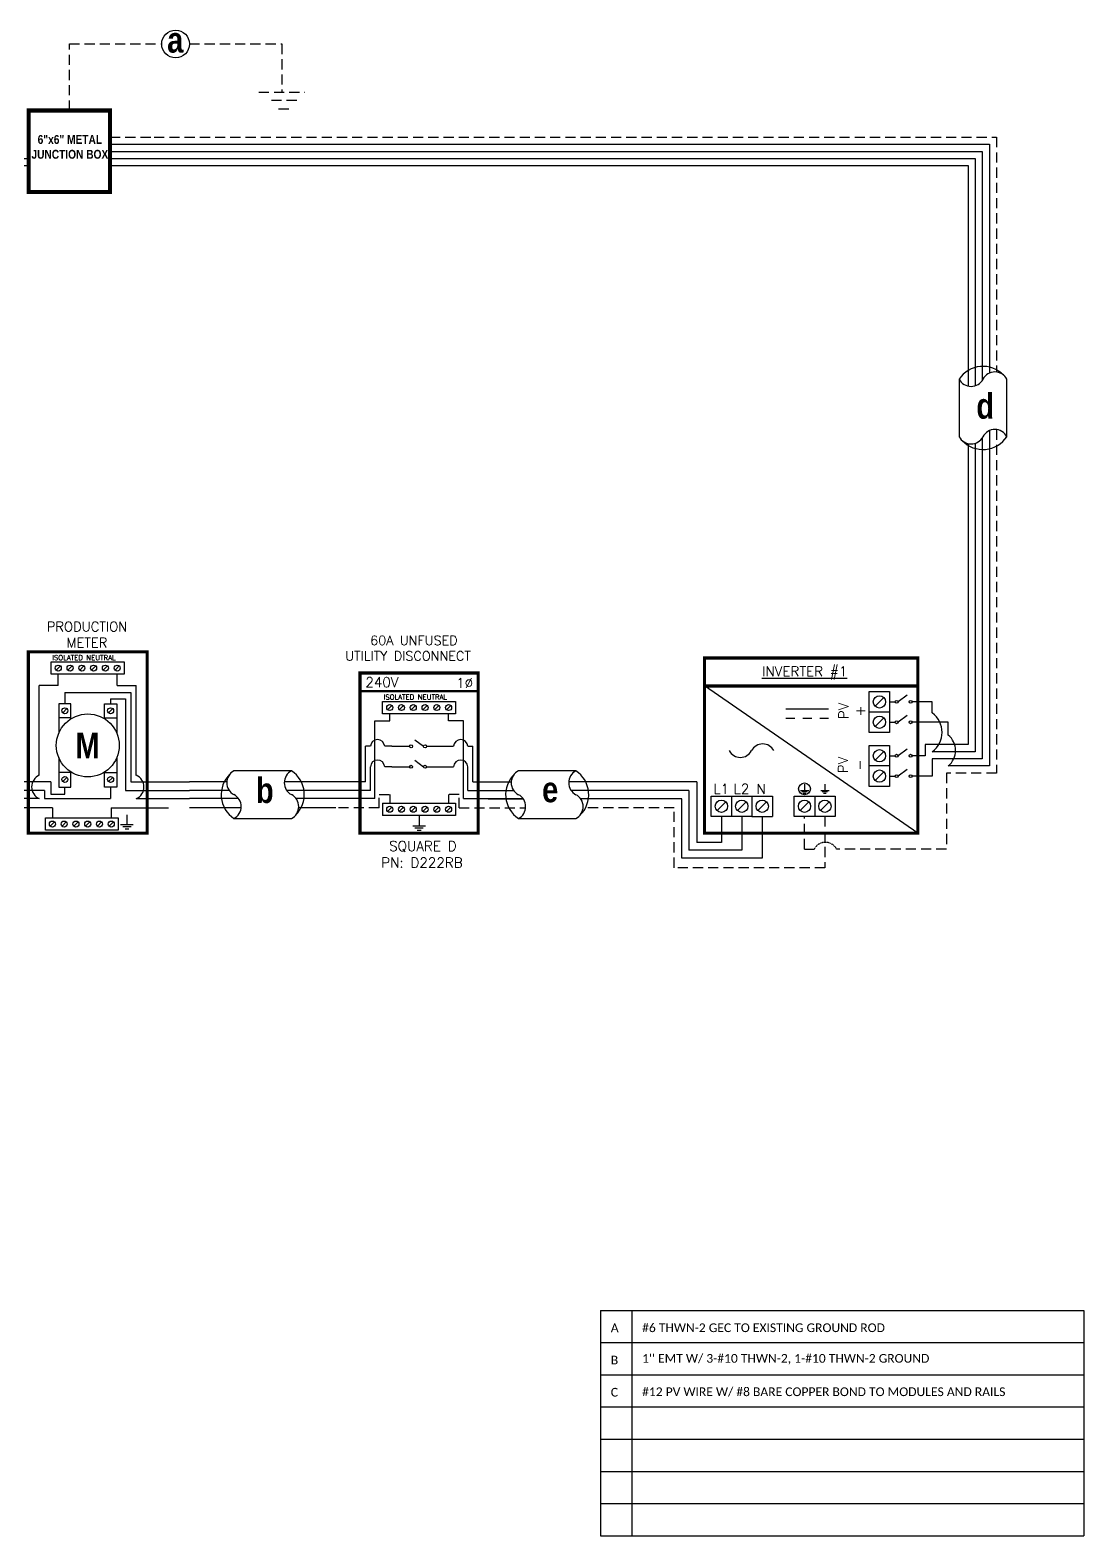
# Model space of a CAD drawing. Header units: feet. Extents: x 16885 to 17654, y 15293 to 15849.
# Drawn here: x 17265 to 17654, y 15293 to 15849 of the extents above; entities that cross this region are included whole.
import ezdxf

# ---------------------------------------------------------------- set-up
doc = ezdxf.new("R2010")
doc.units = ezdxf.units.FT
doc.header["$MEASUREMENT"] = 0
doc.linetypes.add('HIDDEN', pattern=[0.375, 0.25, -0.125])
for name, color, linetype in [('ONE LINE BLOCKS', 7, 'Continuous'), ('TABLES', 7, 'Continuous'), ('TEXT', 7, 'Continuous'), ('Z - TITLEBLOCK TXT', 7, 'Continuous')]:
    doc.layers.add(name, color=color, linetype=linetype)
doc.styles.add('ONE LINE TXT', font='techb___.ttf')
doc.styles.get("Standard").update_dxf_attribs({"font": 'simplex.shx'})

# ---------------------------------------------------------------- blocks, each defined once
blk = doc.blocks.new('M_METER PAN')
at = {"color": 253, "linetype": 'Continuous'}
for p, q in [((4.735, 8.023), (3.483, 8.023)), ((3.483, 2.136), (3.483, 8.023)), ((4.735, 8.023), (4.735, 8.748)), ((8.589, 8.023), (8.589, 8.748)), ((8.589, 8.023), (9.84, 8.023)), ((9.84, 2.136), (9.84, 8.023)), ((3.483, 0.611), (0, 0.611)), ((9.84, 0.611), (13.323, 0.611))]:
    blk.add_line(p, q, dxfattribs=at)
at = {"color": 7, "linetype": 'Continuous'}
for p, q in [((5.163, 7.563), (5.163, 6.819)), ((5.163, 7.563), (9.474, 7.563)), ((9.474, 7.563), (9.474, 1.711)), ((4.245, 1.711), (0, 1.711)), ((4.245, 1.711), (4.245, 0.898)), ((5.163, 0.898), (5.163, 1.37)), ((9.474, 1.711), (13.323, 1.711)), ((4.245, 0.898), (5.163, 0.898))]:
    blk.add_line(p, q, dxfattribs=at)
at = {"color": 10, "linetype": 'Continuous'}
for p, q in [((8.16, 7.142), (8.16, 6.819)), ((8.16, 7.142), (9.123, 7.142)), ((9.123, 7.142), (9.123, 1.149)), ((3.832, 1.149), (0, 1.149)), ((3.832, 1.149), (3.832, 0.611)), ((8.16, 1.37), (8.16, 0.611)), ((9.123, 1.149), (13.323, 1.149)), ((3.832, 0.611), (8.16, 0.611))]:
    blk.add_line(p, q, dxfattribs=at)
at = {"color": 1, "linetype": 'Continuous'}
for p, q in [((5.565, 5.899), (4.761, 5.899)), ((7.758, 5.899), (8.562, 5.899)), ((5.565, 2.326), (4.761, 2.326)), ((7.758, 2.326), (8.562, 2.326))]:
    blk.add_line(p, q, dxfattribs=at)
at = {"color": 253, "linetype": 'Continuous'}
for centre, start, end in [((3.823, 1.374), 113.9997, 246.0003), ((9.5, 1.374), 293.9997, 66.0003)]:
    blk.add_arc(centre, 0.835, start, end, dxfattribs=at)
at = {"layer": 'ONE LINE BLOCKS', "lineweight": 50, "const_width": 0.21}
blk.add_lwpolyline([(2.772, -1.647), (2.772, 10.216), (10.552, 10.216), (10.552, -1.647)], close=True, dxfattribs=at)
at = {"layer": 'TEXT', "color": 92, "linetype": 'HIDDEN', "ltscale": 15}
for p, q in [((4.347, 0), (0, 0)), ((4.347, 0), (4.347, -0.649)), ((8.201, 0), (8.201, -0.649)), ((8.201, 0), (13.323, 0))]:
    blk.add_line(p, q, dxfattribs=at)
at = {"layer": 'TEXT', "color": 92, "linetype": 'Continuous', "flags": 128}
for points in [[(9.228, -0.457), (9.227, -1.078)], [(8.812, -1.078), (9.642, -1.078)], [(9.498, -1.231), (8.956, -1.231)], [(9.354, -1.385), (9.1, -1.385)]]:
    blk.add_lwpolyline(points, dxfattribs=at)
at = {"layer": 'TEXT', "linetype": 'Continuous'}
blk.add_circle((6.662, 4.095), 2.059, dxfattribs=at)
at = {"layer": 'Z - TITLEBLOCK TXT', "color": 1, "linetype": 'Continuous'}
for p, q in [((4.275, 8.748), (4.275, 9.552)), ((4.275, 9.552), (9.049, 9.552)), ((9.049, 9.552), (9.049, 8.748)), ((9.049, 8.748), (4.275, 8.748)), ((4.761, 6.819), (4.761, 4.888)), ((5.565, 6.819), (4.761, 6.819)), ((5.565, 5.838), (5.565, 6.819)), ((7.758, 5.838), (7.758, 6.819)), ((7.758, 6.819), (8.562, 6.819)), ((8.562, 6.819), (8.562, 4.888)), ((4.761, 3.301), (4.761, 1.37)), ((8.562, 3.301), (8.562, 1.37)), ((5.565, 1.37), (5.565, 2.351)), ((7.758, 1.37), (7.758, 2.351)), ((4.761, 1.37), (5.565, 1.37)), ((8.562, 1.37), (7.758, 1.37)), ((3.887, -1.453), (3.887, -0.649)), ((3.887, -0.649), (8.661, -0.649)), ((8.661, -0.649), (8.661, -1.453)), ((8.661, -1.453), (3.887, -1.453))]:
    blk.add_line(p, q, dxfattribs=at)
at = {"layer": 'Z - TITLEBLOCK TXT', "color": 4, "linetype": 'Continuous'}
for p, q in [((4.874, 9.29), (4.596, 9.011)), ((5.645, 9.29), (5.366, 9.011)), ((6.416, 9.29), (6.137, 9.011)), ((7.186, 9.29), (6.908, 9.011)), ((7.957, 9.29), (7.679, 9.011)), ((8.728, 9.29), (8.449, 9.011)), ((5.303, 6.499), (5.024, 6.22)), ((8.299, 6.499), (8.021, 6.22)), ((5.303, 2.005), (5.024, 1.727)), ((8.299, 2.005), (8.021, 1.727)), ((4.486, -0.912), (4.208, -1.19)), ((5.257, -0.912), (4.978, -1.19)), ((6.028, -0.912), (5.749, -1.19)), ((6.798, -0.912), (6.52, -1.19)), ((7.569, -0.912), (7.291, -1.19)), ((8.34, -0.912), (8.061, -1.19))]:
    blk.add_line(p, q, dxfattribs=at)
for centre in [(4.735, 9.15), (5.506, 9.15), (6.276, 9.15), (7.047, 9.15), (7.818, 9.15), (8.589, 9.15), (5.163, 6.359), (8.16, 6.359), (5.163, 1.866), (8.16, 1.866), (4.347, -1.051), (5.118, -1.051), (5.888, -1.051), (6.659, -1.051), (7.43, -1.051), (8.201, -1.051)]:
    blk.add_circle(centre, 0.197, dxfattribs=at)
at = {"layer": 'TABLES', "color": 4, "linetype": 'Continuous'}
blk.add_text('ISOLATED NEUTRAL', height=0.33207, dxfattribs=at).set_placement((4.339, 9.669))
at = {"layer": 'TEXT', "color": 1, "insert": (6.613, 11.342), "char_height": 0.62775, "attachment_point": 5}
blk.add_mtext_dynamic_manual_height_columns('PRODUCTION METER', width=1.32031, gutter_width=7.17, heights=[0], dxfattribs=at)
at = {"layer": 'Z - TITLEBLOCK TXT', "color": 253, "linetype": 'Continuous', "style": 'ONE LINE TXT'}
blk.add_text('M', height=1.662, dxfattribs=at).set_placement((5.854, 3.259))
blk = doc.blocks.new('*U11')
at = {"color": 0}
blk.add_blockref('M_METER PAN', (0, 0), dxfattribs=at)
blk = doc.blocks.new('*U6')
at = {"color": 7, "linetype": 'Continuous'}
for p, q in [((6.669, 2.433), (2.905, 2.433)), ((2.435, 1.711), (0, 1.711)), ((9.575, 1.711), (6.199, 1.711)), ((2.905, -0.69), (6.669, -0.69))]:
    blk.add_line(p, q, dxfattribs=at)
at = {"color": 10, "linetype": 'Continuous'}
for p, q in [((2.591, 1.149), (0, 1.149)), ((9.575, 1.149), (6.355, 1.149))]:
    blk.add_line(p, q, dxfattribs=at)
at = {"color": 253, "linetype": 'Continuous'}
for p, q in [((3.208, 0.611), (0, 0.611)), ((9.575, 0.611), (6.972, 0.611))]:
    blk.add_line(p, q, dxfattribs=at)
at = {"color": 7, "linetype": 'Continuous'}
for centre, start, end in [((3.942, 0.872), 133.97324, 236.42648), ((5.633, 0.872), 313.97324, 56.42648)]:
    blk.add_arc(centre, 1.874, start, end, dxfattribs=at)
at = {"layer": 'TEXT', "color": 92, "linetype": 'HIDDEN', "ltscale": 15}
for p, q in [((3.373, 0), (0, 0)), ((9.575, 0), (7.137, 0))]:
    blk.add_line(p, q, dxfattribs=at)
at = {"layer": 'Z - TITLEBLOCK TXT', "linetype": 'Continuous'}
for centre, start, end in [((3.315, 1.653), 117.66392, 242.33608), ((7.078, 1.653), 117.66392, 242.33608), ((2.496, 0.091), 297.66392, 62.33608), ((6.26, 0.091), 297.66392, 62.33608)]:
    blk.add_arc(centre, 0.882, start, end, dxfattribs=at)
blk = doc.blocks.new('*T9')
at = {"linetype": 'ByBlock', "lineweight": -2, "transparency": 16777216}
for p, q in [((0, 0), (178.52, 0)), ((0, 0), (0, -83.27)), ((11.58, 0), (11.58, -83.27)), ((178.52, 0), (178.52, -83.27)), ((0, -11.84), (178.52, -11.84)), ((0, -23.75), (178.52, -23.75)), ((0, -35.65), (178.52, -35.65)), ((0, -47.56), (178.52, -47.56)), ((0, -59.46), (178.52, -59.46)), ((0, -71.37), (178.52, -71.37)), ((0, -83.27), (178.52, -83.27))]:
    blk.add_line(p, q, dxfattribs=at)
at = {"color": 0, "linetype": 'Continuous', "transparency": 16777216, "char_height": 3.2119, "attachment_point": 7}
for s, insert, width in [('{\\fCalibri|b0|i0|c0;A', (3.78, -8.06), 4.025), ('{\\fCalibri|b0|i0|c0;#6 THWN-2 GEC TO EXISTING GROUND ROD', (15.36, -8.06), 159.3801), ("{\\fCalibri|b0|i0|c0;1'' EMT W/ 3-#10 THWN-2, 1-#10 THWN-2 GROUND", (15.36, -19.97), 159.3801), ('{\\fCalibri|b0|i0|c0;B', (3.78, -19.97), 4.025), ('{\\fCalibri|b0|i0|c0;C', (3.78, -31.87), 4.025), ('{\\fCalibri|b0|i0|c0;#12 PV WIRE W/ #8 BARE COPPER BOND TO MODULES AND RAILS', (15.36, -31.87), 159.3801), ('{\\fCalibri|b0|i0|c0;', (3.78, -43.78), 4.025), ('{\\fCalibri|b0|i0|c0;', (15.36, -43.78), 159.3801), ('{\\fCalibri|b0|i0|c0;', (3.78, -55.68), 4.025), ('{\\fCalibri|b0|i0|c0;', (15.36, -55.68), 159.3801), ('{\\fCalibri|b0|i0|c0;', (3.78, -67.59), 4.025), ('{\\fCalibri|b0|i0|c0;', (15.36, -67.59), 159.3801), ('{\\fCalibri|b0|i0|c0;', (3.78, -79.5), 4.025), ('{\\fCalibri|b0|i0|c0;', (15.36, -79.5), 159.3801)]:
    blk.add_mtext(s, dxfattribs=dict(at, insert=insert, width=width))
blk = doc.blocks.new('M_UTILITY DISCONNECT')
at = {"color": 253, "linetype": 'Continuous'}
for p, q in [((-42.47, 32.21), (-42.47, 34.82)), ((-20.72, 32.21), (-20.72, 34.82)), ((-47.96, 3.45), (-47.96, 32.21)), ((-47.96, 32.21), (-42.47, 32.21)), ((-15.23, 32.21), (-20.72, 32.21)), ((-15.23, 3.45), (-15.23, 32.21)), ((-47.96, 3.45), (-63.19, 3.45)), ((-15.23, 3.45), (0, 3.45))]:
    blk.add_line(p, q, dxfattribs=at)
at = {"color": 7, "linetype": 'Continuous'}
for p, q in [((-51.46, 9.66), (-51.46, 22.77)), ((-49.6, 22.77), (-51.46, 22.77)), ((-41.69, 22.77), (-44.32, 22.77)), ((-21.5, 22.77), (-18.87, 22.77)), ((-13.59, 22.77), (-11.73, 22.77)), ((-11.73, 9.66), (-11.73, 22.77)), ((-51.46, 9.66), (-63.19, 9.66)), ((-11.73, 9.66), (0, 9.66))]:
    blk.add_line(p, q, dxfattribs=at)
at = {"color": 10, "linetype": 'Continuous'}
for p, q in [((-49.6, 6.49), (-49.6, 15.24)), ((-41.69, 15.24), (-44.32, 15.24)), ((-21.5, 15.24), (-18.87, 15.24)), ((-13.59, 6.49), (-13.59, 15.24)), ((-49.6, 6.49), (-63.19, 6.49)), ((-13.59, 6.49), (0, 6.49))]:
    blk.add_line(p, q, dxfattribs=at)
at = {"color": 7, "linetype": 'Continuous'}
for centre in [(-46.96, 22.62), (-16.23, 22.62)]:
    blk.add_arc(centre, 2.64, 3.2819, 176.7181, dxfattribs=at)
at = {"color": 10, "linetype": 'Continuous'}
for centre in [(-46.96, 15.08), (-16.23, 15.08)]:
    blk.add_arc(centre, 2.64, 3.2819, 176.7181, dxfattribs=at)
at = {"layer": 'ONE LINE BLOCKS', "lineweight": 50}
blk.add_line((-53.41, 43.1), (-9.8, 43.1), dxfattribs=at)
at = {"layer": 'ONE LINE BLOCKS', "lineweight": 50, "const_width": 1.19}
blk.add_lwpolyline([(-53.41, -9.3), (-53.41, 49.88), (-9.8, 49.88), (-9.8, -9.3)], close=True, dxfattribs=at)
at = {"layer": 'TEXT', "color": 92, "linetype": 'HIDDEN', "ltscale": 15}
for p, q in [((-46.38, 0), (-63.19, 0)), ((-46.38, 0), (-46.38, 4.94)), ((-46.38, 4.94), (-42.47, 4.94)), ((-42.47, 4.94), (-42.47, 1.8)), ((-16.81, 4.94), (-20.72, 4.94)), ((-20.72, 4.94), (-20.72, 1.8)), ((-16.81, 0), (-16.81, 4.94)), ((-16.81, 0), (0, 0))]:
    blk.add_line(p, q, dxfattribs=at)
at = {"layer": 'TEXT', "color": 92, "linetype": 'Continuous', "flags": 128}
for points in [[(-31.59, -3.07), (-31.6, -6.57)], [(-33.94, -6.57), (-29.25, -6.57)], [(-30.07, -7.44), (-33.13, -7.44)], [(-30.88, -8.3), (-32.31, -8.3)]]:
    blk.add_lwpolyline(points, dxfattribs=at)
at = {"layer": 'Z - TITLEBLOCK TXT', "color": 1, "linetype": 'Continuous'}
for p, q in [((-45.07, 34.82), (-45.07, 39.36)), ((-45.07, 39.36), (-18.12, 39.36)), ((-18.12, 39.36), (-18.12, 34.82)), ((-18.12, 34.82), (-45.07, 34.82)), ((-41.69, 22.77), (-35.12, 22.77)), ((-33.23, 25.22), (-29.96, 22.78)), ((-28.88, 22.77), (-21.5, 22.77)), ((-33.23, 17.69), (-29.96, 15.24)), ((-41.69, 15.24), (-35.12, 15.24)), ((-28.88, 15.24), (-21.5, 15.23)), ((-45.07, 1.8), (-18.12, 1.8)), ((-45.07, 1.8), (-45.07, -2.74)), ((-18.12, 1.8), (-18.12, -2.74)), ((-18.12, -2.74), (-45.07, -2.74))]:
    blk.add_line(p, q, dxfattribs=at)
at = {"layer": 'Z - TITLEBLOCK TXT', "color": 4, "linetype": 'Continuous'}
for p, q in [((-41.69, 37.87), (-43.26, 36.3)), ((-37.34, 37.87), (-38.91, 36.3)), ((-32.98, 37.87), (-34.56, 36.3)), ((-28.63, 37.87), (-30.21, 36.3)), ((-24.28, 37.87), (-25.86, 36.3)), ((-19.93, 37.87), (-21.51, 36.3)), ((-41.69, 0.32), (-43.26, -1.26)), ((-37.34, 0.32), (-38.91, -1.26)), ((-32.98, 0.32), (-34.56, -1.26)), ((-28.63, 0.32), (-30.21, -1.26)), ((-24.28, 0.32), (-25.86, -1.26)), ((-19.93, 0.32), (-21.51, -1.26))]:
    blk.add_line(p, q, dxfattribs=at)
for centre in [(-42.47, 37.09), (-38.12, 37.09), (-33.77, 37.09), (-29.42, 37.09), (-25.07, 37.09), (-20.72, 37.09), (-42.47, -0.47), (-38.12, -0.47), (-33.77, -0.47), (-29.42, -0.47), (-25.07, -0.47), (-20.72, -0.47)]:
    blk.add_circle(centre, 1.11, dxfattribs=at)
at = {"layer": 'Z - TITLEBLOCK TXT', "color": 1, "linetype": 'Continuous'}
for centre in [(-34.58, 22.77), (-29.42, 22.77), (-34.58, 15.24), (-29.42, 15.24)]:
    blk.add_circle(centre, 0.541, dxfattribs=at)
at = {"layer": 'TABLES', "color": 4, "linetype": 'Continuous'}
blk.add_text('ISOLATED NEUTRAL', height=1.8743, dxfattribs=at).set_placement((-44.71, 40.01))
at = {"layer": 'TEXT', "color": 1}
for s, width, gutter_width, heights, insert, char_height, attachment_point in [('\\A1;\\pi12.968; 60A UNFUSED \\P\\pi6.1418;UTILITY DISCONNECT', 64.922, 0, [82.18], (-65.01, 63.62), 3.4544, 1), ('240V', 0.1481, 0.75, [0], (-45.35, 46.44), 3.658, 5), ('1∅', 0.1481, 0.75, [0], (-14.78, 46.14), 3.658, 5), ('\\A1;\\pi11.999,t30.287;SQUARE D\\P\\pi9.0377,t27.326;PN: D222RB', 51.6906, 0.203, [45.94], (-54.67, -12.23), 3.6576, 1)]:
    blk.add_mtext_dynamic_manual_height_columns(s, width=width, gutter_width=gutter_width, heights=heights, dxfattribs=dict(at, insert=insert, char_height=char_height, attachment_point=attachment_point))
blk = doc.blocks.new('string2')
at = {"color": 7, "linetype": 'Continuous'}
for p, q in [((6198.19, 21122.69), (6224.42, 21122.69)), ((6237.51, 21122.69), (6275.66, 21122.69)), ((6313.45, 21122.69), (6352.48, 21122.69)), ((6373.72, 21122.69), (6413.04, 21122.69)), ((6443.14, 21122.69), (6459.41, 21122.69)), ((6459.41, 21122.69), (6762.65, 21122.69)), ((6762.65, 21122.69), (6762.65, 21038.74)), ((6762.65, 21017.5), (6762.65, 20903.61)), ((6746.77, 20922.02), (6739.32, 20922.02)), ((6746.77, 20917.91), (6746.77, 20922.02)), ((6762.65, 20903.61), (6746.77, 20903.61))]:
    blk.add_line(p, q, dxfattribs=at)
at = {"color": 253, "linetype": 'Continuous'}
for p, q in [((6198.19, 21120.07), (6226.02, 21120.07)), ((6235.72, 21120.07), (6275.66, 21120.07)), ((6313.45, 21120.07), (6352.74, 21120.07)), ((6373.98, 21120.07), (6413.04, 21120.07)), ((6443.14, 21120.07), (6459.41, 21120.07)), ((6459.41, 21120.07), (6760.03, 21120.07)), ((6760.03, 21120.07), (6760.03, 21038.62)), ((6760.03, 21017.38), (6760.03, 20906.23)), ((6744.19, 20902.12), (6739.32, 20902.12)), ((6760.03, 20906.23), (6744.19, 20906.23)), ((6744.19, 20906.23), (6744.19, 20902.12))]:
    blk.add_line(p, q, dxfattribs=at)
at = {"layer": 'Z - TITLEBLOCK TXT', "linetype": 'Continuous'}
blk.add_arc((6741.64, 20910.76), 8.8, 305.6505, 54.3495, dxfattribs=at)

msp = doc.modelspace()

# ---------------------------------------------------------------- linework, layer by layer
at = {"color": 7, "linetype": 'Continuous'}
for p, q in [((17294.72, 15806.44), (17311, 15806.44)), ((17311, 15806.44), (17619.48, 15806.44)), ((17619.48, 15806.44), (17619.48, 15721.9)), ((17608.31, 15719.67), (17608.31, 15698.43)), ((17625.94, 15698.43), (17625.94, 15719.67)), ((17619.48, 15700.65), (17619.48, 15576.87)), ((17604.31, 15592.99), (17590.91, 15592.99)), ((17604.31, 15588.26), (17604.31, 15592.99)), ((17466.78, 15575.06), (17445.54, 15575.06)), ((17619.48, 15576.87), (17604.31, 15576.87)), ((17437.83, 15570.99), (17442.88, 15570.99)), ((17511.44, 15570.99), (17464.13, 15570.99)), ((17511.44, 15570.99), (17511.44, 15548.61)), ((17520.5, 15558.2), (17520.5, 15548.61)), ((17445.54, 15557.43), (17466.78, 15557.43)), ((17520.5, 15548.61), (17511.44, 15548.61))]:
    msp.add_line(p, q, dxfattribs=at)
at = {"color": 253, "linetype": 'Continuous'}
for p, q in [((17294.72, 15803.81), (17311, 15803.81)), ((17311, 15803.81), (17616.86, 15803.81)), ((17616.86, 15803.81), (17616.86, 15719.23)), ((17616.86, 15697.99), (17616.86, 15579.49)), ((17616.86, 15579.49), (17598.4, 15579.49)), ((17598.4, 15579.49), (17598.4, 15573.09)), ((17598.4, 15573.09), (17590.91, 15573.09)), ((17434.32, 15564.77), (17447.25, 15564.77)), ((17447.25, 15564.77), (17440.17, 15564.77)), ((17505.83, 15564.77), (17468.49, 15564.77)), ((17505.83, 15542.83), (17505.83, 15564.77)), ((17535.57, 15558.2), (17535.57, 15542.83)), ((17535.57, 15542.83), (17505.83, 15542.83))]:
    msp.add_line(p, q, dxfattribs=at)
at = {"color": 10, "linetype": 'Continuous'}
for p, q in [((17435.97, 15567.81), (17443.76, 15567.81)), ((17508.5, 15567.81), (17465.01, 15567.81)), ((17508.5, 15567.81), (17508.5, 15545.8)), ((17528.03, 15558.2), (17528.03, 15545.8)), ((17528.03, 15545.8), (17508.5, 15545.8))]:
    msp.add_line(p, q, dxfattribs=at)
at = {"color": 7, "linetype": 'Continuous'}
msp.add_circle((17318.9, 15843.46), 5.11, dxfattribs=at)
for centre, start, end in [((17617.12, 15713.82), 43.9732, 146.4265), ((17617.12, 15704.28), 223.9732, 326.4265), ((17460.93, 15566.25), 313.9732, 56.4265), ((17451.39, 15566.25), 133.9732, 236.4265)]:
    msp.add_arc(centre, 10.58, start, end, dxfattribs=at)
at = {"layer": 'ONE LINE BLOCKS', "lineweight": 50}
for points, const_width in [([(17294.72, 15788.76), (17264.62, 15788.76), (17264.62, 15818.87), (17294.72, 15818.87)], 1.53), ([(17514.28, 15552.03), (17514.28, 15616.69), (17593.05, 15616.69), (17593.05, 15552.03)], 1.19), ([(17514.28, 15606.4), (17514.28, 15616.69), (17593.05, 15616.69), (17593.05, 15606.4)], 1.19)]:
    msp.add_lwpolyline(points, close=True, dxfattribs=dict(at, const_width=const_width))
at = {"layer": 'TEXT', "color": 92, "linetype": 'HIDDEN', "ltscale": 15}
for p, q in [((17279.67, 15818.87), (17279.67, 15843.46)), ((17279.67, 15843.46), (17313.78, 15843.46)), ((17324.01, 15843.46), (17358.12, 15843.46)), ((17358.12, 15843.46), (17358.12, 15825.67)), ((17294.72, 15809.06), (17311, 15809.06)), ((17311, 15809.06), (17622.11, 15809.06)), ((17622.11, 15809.06), (17622.11, 15722.3)), ((17622.11, 15701.06), (17622.11, 15574.24)), ((17622.11, 15574.24), (17603.6, 15574.24)), ((17603.6, 15574.24), (17603.6, 15546.16)), ((17440.46, 15561.33), (17448.18, 15561.33)), ((17503.1, 15561.33), (17469.42, 15561.33)), ((17503.1, 15539.29), (17503.1, 15561.33)), ((17551.2, 15546.16), (17551.2, 15558.2)), ((17558.74, 15558.2), (17558.74, 15539.29)), ((17551.2, 15546.16), (17554.8, 15546.16)), ((17603.6, 15546.16), (17563.04, 15546.16)), ((17558.74, 15539.29), (17503.1, 15539.29))]:
    msp.add_line(p, q, dxfattribs=at)
at = {"layer": 'TEXT', "color": 92, "linetype": 'HIDDEN', "ltscale": 15, "flags": 128}
for points in [[(17349.64, 15825.67), (17366.6, 15825.67)], [(17363.66, 15822.53), (17352.58, 15822.53)], [(17360.72, 15819.39), (17355.52, 15819.39)]]:
    msp.add_lwpolyline(points, dxfattribs=at)
at = {"layer": 'TEXT', "color": 92, "linetype": 'Continuous', "flags": 128}
for points in [[(17551.2, 15570.14), (17551.2, 15567.84)], [(17558.74, 15570.14), (17558.74, 15567.84)], [(17549.67, 15567.84), (17552.74, 15567.84)], [(17552.21, 15567.27), (17550.2, 15567.27)], [(17551.67, 15566.7), (17550.73, 15566.7)], [(17557.2, 15567.84), (17560.27, 15567.84)], [(17559.74, 15567.27), (17557.73, 15567.27)], [(17559.21, 15566.7), (17558.27, 15566.7)]]:
    msp.add_lwpolyline(points, dxfattribs=at)
at = {"layer": 'TEXT', "color": 92, "linetype": 'Continuous'}
msp.add_circle((17551.2, 15568.4), 2.17, dxfattribs=at)
at = {"layer": 'TEXT', "color": 92, "linetype": 'HIDDEN', "ltscale": 0.3}
msp.add_arc((17558.92, 15544), 4.65, 27.6639, 152.3361, dxfattribs=at)
at = {"layer": 'Z - TITLEBLOCK TXT', "color": 7, "linetype": 'Continuous'}
for p, q in [((17593.05, 15552.03), (17514.28, 15606.4)), ((17560.1, 15597.79), (17544.34, 15597.79)), ((17547.63, 15594.38), (17544.34, 15594.38)), ((17553.87, 15594.38), (17550.57, 15594.38)), ((17560.1, 15594.38), (17556.81, 15594.38))]:
    msp.add_line(p, q, dxfattribs=at)
at = {"layer": 'Z - TITLEBLOCK TXT', "color": 1, "linetype": 'Continuous'}
for p, q in [((17575.1, 15589.22), (17575.1, 15604.29)), ((17575.1, 15604.29), (17582.63, 15604.29)), ((17575.1, 15589.22), (17575.1, 15604.29)), ((17582.63, 15604.29), (17582.63, 15589.22)), ((17582.63, 15604.29), (17582.63, 15596.75)), ((17589.06, 15602.98), (17585.8, 15600.54)), ((17582.63, 15596.75), (17575.1, 15596.75)), ((17582.63, 15600.52), (17584.67, 15600.52)), ((17582.63, 15592.99), (17584.67, 15592.99)), ((17589.06, 15595.45), (17585.8, 15593)), ((17582.63, 15589.22), (17575.1, 15589.22)), ((17575.1, 15569.32), (17575.1, 15584.39)), ((17575.1, 15584.39), (17582.63, 15584.39)), ((17582.63, 15584.39), (17582.63, 15576.86)), ((17582.63, 15580.62), (17584.67, 15580.62)), ((17589.06, 15583.09), (17585.8, 15580.64)), ((17582.63, 15576.86), (17575.1, 15576.86)), ((17582.63, 15576.86), (17582.63, 15569.32)), ((17589.06, 15575.55), (17585.8, 15573.11)), ((17582.63, 15569.32), (17575.1, 15569.32)), ((17582.63, 15573.09), (17584.67, 15573.09)), ((17516.73, 15565.73), (17531.8, 15565.73)), ((17516.73, 15558.2), (17516.73, 15565.73)), ((17516.73, 15565.73), (17524.26, 15565.73)), ((17524.26, 15565.73), (17524.26, 15558.2)), ((17531.8, 15565.73), (17531.8, 15558.2)), ((17531.8, 15565.73), (17539.33, 15565.73)), ((17539.33, 15565.73), (17539.33, 15558.2)), ((17547.44, 15565.73), (17562.51, 15565.73)), ((17547.44, 15558.2), (17547.44, 15565.73)), ((17547.44, 15565.73), (17554.97, 15565.73)), ((17554.97, 15565.73), (17554.97, 15558.2)), ((17562.51, 15565.73), (17562.51, 15558.2)), ((17531.8, 15558.2), (17516.73, 15558.2)), ((17531.8, 15558.2), (17539.33, 15558.2)), ((17562.51, 15558.2), (17547.44, 15558.2))]:
    msp.add_line(p, q, dxfattribs=at)
at = {"layer": 'Z - TITLEBLOCK TXT', "color": 4, "linetype": 'Continuous'}
for p, q in [((17580.47, 15602.13), (17577.26, 15598.91)), ((17580.47, 15594.59), (17577.26, 15591.38)), ((17580.47, 15582.23), (17577.26, 15579.02)), ((17580.47, 15574.7), (17577.26, 15571.48)), ((17522.1, 15563.57), (17518.89, 15560.36)), ((17529.64, 15563.57), (17526.42, 15560.36)), ((17537.17, 15563.57), (17533.96, 15560.36)), ((17552.81, 15563.57), (17549.6, 15560.36)), ((17560.35, 15563.57), (17557.13, 15560.36))]:
    msp.add_line(p, q, dxfattribs=at)
for centre in [(17578.86, 15600.52), (17578.86, 15592.99), (17578.86, 15580.62), (17578.86, 15573.09), (17520.5, 15561.96), (17528.03, 15561.96), (17535.57, 15561.96), (17551.2, 15561.96), (17558.74, 15561.96)]:
    msp.add_circle(centre, 2.27, dxfattribs=at)
at = {"layer": 'Z - TITLEBLOCK TXT', "color": 1, "linetype": 'Continuous'}
for centre in [(17585.21, 15600.52), (17590.37, 15600.52), (17585.21, 15592.99), (17590.37, 15592.99), (17585.21, 15580.62), (17590.37, 15580.62), (17585.21, 15573.09), (17590.37, 15573.09)]:
    msp.add_circle(centre, 0.541, dxfattribs=at)
at = {"layer": 'Z - TITLEBLOCK TXT', "linetype": 'Continuous'}
for centre, radius, start, end in [((17612.72, 15721.98), 4.98, 207.6639, 332.3361), ((17621.53, 15717.36), 4.98, 27.6639, 152.3361), ((17612.72, 15700.74), 4.98, 207.6639, 332.3361), ((17621.53, 15696.12), 4.98, 27.6639, 152.3361), ((17599.54, 15582.56), 7.43, 309.9338, 50.0662), ((17527.51, 15584.66), 4.65, 207.6639, 332.3361), ((17535.75, 15580.34), 4.65, 27.6639, 152.3361), ((17447.85, 15570.65), 4.98, 117.6639, 242.3361), ((17469.09, 15570.65), 4.98, 117.6639, 242.3361), ((17443.23, 15561.84), 4.98, 297.6639, 62.3361), ((17464.47, 15561.84), 4.98, 297.6639, 62.3361)]:
    msp.add_arc(centre, radius, start, end, dxfattribs=at)

# ---------------------------------------------------------------- block references
at = {"color": 7}
for name, p in [('string2', (10851.59, -5321.5)), ('M_UTILITY DISCONNECT', (17440.46, 15561.33))]:
    msp.add_blockref(name, p, dxfattribs=at)
at = {"color": 155, "true_color": 0x647190, "xscale": 5.644441731736358, "yscale": 5.644441731736358, "zscale": 5.644441731736358}
for name, p in [('*U11', (17248.87, 15561.33)), ('*U6', (17324.07, 15561.33))]:
    msp.add_blockref(name, p, dxfattribs=at)
msp.add_blockref('*T9', (17475.87, 15375.82))

# ---------------------------------------------------------------- texts
at = {"layer": 'ONE LINE BLOCKS', "color": 1, "linetype": 'Continuous', "insert": (17279.86, 15809.82), "char_height": 3.2756, "width": 28.3929, "attachment_point": 2, "style": 'ONE LINE TXT'}
msp.add_mtext('6"x6" METAL JUNCTION BOX  ', dxfattribs=at)
at = {"layer": 'TABLES', "color": 1, "linetype": 'Continuous'}
msp.add_text('%%UINVERTER #1', height=3.6576, dxfattribs=at).set_placement((17535.49, 15609.95))
at = {"layer": 'TEXT', "color": 1, "char_height": 3.658, "attachment_point": 5, "rotation": 90}
for s, width, insert in [('PV +', 2.8378, (17568.69, 15597.16)), ('PV -', 2.8013, (17568.46, 15577.19))]:
    msp.add_mtext_dynamic_manual_height_columns(s, width=width, gutter_width=0.75, heights=[0], dxfattribs=dict(at, insert=insert))
at = {"layer": 'TEXT', "color": 1, "attachment_point": 5}
for s, insert, char_height in [('L1', (17520.44, 15568.37), 3.658), ('L2', (17527.9, 15568.4), 3.658), ('N', (17535.15, 15568.35), 3.66)]:
    msp.add_mtext_dynamic_manual_height_columns(s, width=0.1481, gutter_width=0.75, heights=[0], dxfattribs=dict(at, insert=insert, char_height=char_height))
at = {"layer": 'Z - TITLEBLOCK TXT', "style": 'ONE LINE TXT'}
msp.add_text('b', height=9.38, dxfattribs=at).set_placement((17348.58, 15563.17))
at = {"layer": 'Z - TITLEBLOCK TXT', "color": 1, "linetype": 'Continuous', "char_height": 9.3833, "attachment_point": 1, "style": 'ONE LINE TXT'}
for s, insert in [('{\\W1;\\C256;a}', (17315.8, 15849.65)), ('{\\W1;\\C256;d}', (17614.67, 15714.48)), ('{\\W1;\\C256;e}', (17454.27, 15572.84))]:
    msp.add_mtext_dynamic_manual_height_columns(s, width=0.1385, gutter_width=2.13, heights=[0], dxfattribs=dict(at, insert=insert))

doc.saveas('drawing.dxf')
